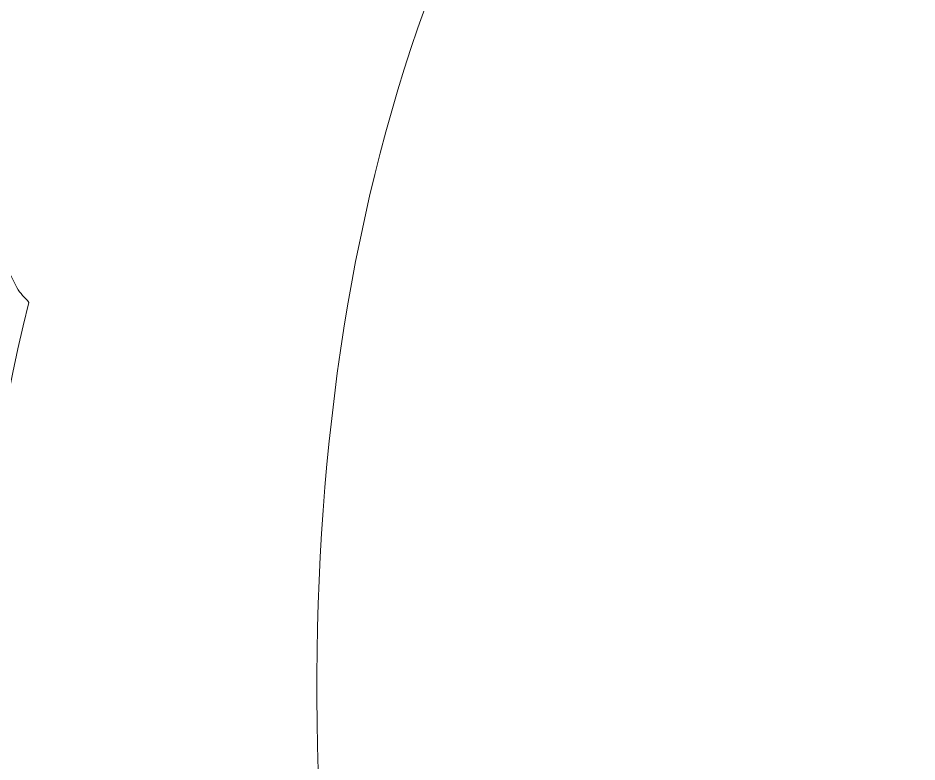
# Model space of a CAD drawing. Extents: x -864 to 2539, y -2536 to -44.
# Drawn here: x 180.14 to 197.06, y -1628.63 to -1614.63 of the extents above; entities that cross this region are included whole.
import ezdxf

# ---------------------------------------------------------------- set-up
doc = ezdxf.new("R2010")
doc.units = 0
doc.header["$MEASUREMENT"] = 0
doc.layers.add('Layer 1', color=7, linetype='Continuous', lineweight=0)

msp = doc.modelspace()

# ---------------------------------------------------------------- linework, layer by layer
at = {"layer": 'Layer 1'}
for points, knots in [([(400.335, -1837.95), (393.005, -1823.77), (382.675, -1811.89), (369.615, -1802.63), (356.675, -1793.44), (340.765, -1785.53), (322.335, -1779.11), (304.045, -1772.75), (283.315, -1766.84), (260.755, -1761.56), (242.825, -1757.03), (229.785, -1753.54), (221.995, -1751.18), (214.325, -1748.87), (206.625, -1745.61), (199.125, -1741.5), (191.745, -1737.46), (185.885, -1732.58), (181.705, -1727), (177.615, -1721.55), (175.535, -1714.96), (175.535, -1707.41), (175.535, -1695.03), (181.575, -1684.69), (193.985, -1675.8), (206.445, -1666.88), (223.125, -1662.36), (243.575, -1662.36), (265.605, -1662.36), (281.745, -1666.48), (291.535, -1674.62), (301.485, -1682.87), (310.145, -1694.57), (317.315, -1709.45), (323.035, -1720.16), (328.455, -1728.01), (333.425, -1732.79), (338.615, -1737.79), (346.215, -1740.33), (356.015, -1740.33), (366.785, -1740.33), (375.895, -1736.19), (383.095, -1728.02), (390.235, -1719.93), (393.855, -1710.7), (393.855, -1700.57), (393.855, -1689.74), (391.025, -1678.49), (385.435, -1667.13), (379.865, -1655.81), (370.955, -1644.88), (358.955, -1634.62), (346.965, -1624.39), (331.695, -1616.07), (313.565, -1609.9), (295.475, -1603.75), (273.765, -1600.63), (249.045, -1600.63), (218.115, -1600.63), (190.795, -1605.33), (167.865, -1614.59), (144.815, -1623.91), (126.935, -1637.44), (114.725, -1654.83), (102.505, -1672.24), (96.305, -1692.42), (96.305, -1714.8), (96.305, -1738.29), (102.185, -1758.24), (113.785, -1774.11), (125.335, -1789.91), (141.145, -1802.55), (160.795, -1811.68), (180.265, -1820.73), (204.735, -1828.74), (233.555, -1835.48), (254.915, -1840.37), (272.195, -1845.04), (284.925, -1849.38), (297.415, -1853.63), (307.735, -1859.86), (315.595, -1867.9), (323.295, -1875.77), (327.205, -1886.21), (327.205, -1898.91), (327.205, -1914.95), (319.875, -1928.54), (305.435, -1939.31), (290.815, -1950.21), (271.475, -1955.73), (247.955, -1955.73), (230.845, -1955.73), (216.885, -1953), (206.465, -1947.61), (196.045, -1942.23), (187.865, -1935.31), (182.155, -1927.05), (176.335, -1918.64), (170.845, -1908), (165.825, -1895.45), (161.535, -1884.46), (156.255, -1876.02), (150.135, -1870.36), (143.855, -1864.56), (136.075, -1861.62), (127.035, -1861.62), (115.945, -1861.62), (106.675, -1865.37), (99.475, -1872.76), (92.285, -1880.14), (88.645, -1889.12), (88.645, -1899.46), (88.645, -1916.73), (94.505, -1934.72), (106.055, -1952.92), (117.565, -1971.07), (132.755, -1985.79), (151.195, -1996.67), (177.095, -2011.73), (210.385, -2019.37), (250.135, -2019.37), (283.285, -2019.37), (312.375, -2013.79), (336.595, -2002.78), (360.915, -1991.73), (379.655, -1976.2), (392.305, -1956.63), (404.945, -1937.06), (411.355, -1914.69), (411.355, -1890.16), (411.355, -1869.69), (407.645, -1852.12), (400.335, -1837.95)], [0, 0, 0, 0, 1, 1, 1, 2, 2, 2, 3, 3, 3, 4, 4, 4, 5, 5, 5, 6, 6, 6, 7, 7, 7, 8, 8, 8, 9, 9, 9, 10, 10, 10, 11, 11, 11, 12, 12, 12, 13, 13, 13, 14, 14, 14, 15, 15, 15, 16, 16, 16, 17, 17, 17, 18, 18, 18, 19, 19, 19, 20, 20, 20, 21, 21, 21, 22, 22, 22, 23, 23, 23, 24, 24, 24, 25, 25, 25, 26, 26, 26, 27, 27, 27, 28, 28, 28, 29, 29, 29, 30, 30, 30, 31, 31, 31, 32, 32, 32, 33, 33, 33, 34, 34, 34, 35, 35, 35, 36, 36, 36, 37, 37, 37, 38, 38, 38, 39, 39, 39, 40, 40, 40, 41, 41, 41, 42, 42, 42, 43, 43, 43, 44, 44, 44, 44]), ([(238.749, -1654.412), (238.596, -1655.77), (238.423, -1657.124), (238.241, -1658.476), (234.71, -1658.615), (231.286, -1658.884), (227.984, -1659.3), (229.188, -1652.087), (231.208, -1644.922), (234.057, -1637.897), (235.393, -1634.601), (230.059, -1633.182), (228.741, -1636.432), (225.586, -1644.215), (223.46, -1652.174), (222.277, -1660.187), (221.448, -1660.338), (220.629, -1660.502), (219.816, -1660.672), (216.604, -1648.867), (216.965, -1636.681), (220.825, -1624.708), (221.918, -1621.315), (216.595, -1619.874), (215.509, -1623.243), (214.433, -1626.581), (213.684, -1629.928), (213.123, -1633.274), (209.976, -1627.081), (208.776, -1620.481), (209.446, -1613.484), (209.679, -1611.051), (207.165, -1610.347), (205.449, -1611.258), (205.449, -1611.258), (205.437, -1611.214), (205.437, -1611.214), (203.499, -1611.288), (201.685, -1613.197), (203.101, -1615.184), (207.18, -1620.909), (209.441, -1627.224), (209.812, -1634.161), (207.652, -1631.544), (205.331, -1629.02), (202.73, -1626.667), (200.105, -1624.292), (196.215, -1628.202), (198.859, -1630.594), (208.16, -1639.008), (214.555, -1649.346), (217.686, -1661.133), (216.823, -1661.335), (215.974, -1661.554), (215.13, -1661.778), (210.148, -1655.534), (204.397, -1649.796), (197.865, -1644.705), (195.099, -1642.55), (191.189, -1646.446), (193.994, -1648.632), (199.755, -1653.122), (204.911, -1658.11), (209.438, -1663.517), (206.088, -1664.671), (202.902, -1666.012), (199.896, -1667.552), (199.322, -1666.799), (198.751, -1666.043), (198.189, -1665.281), (188.362, -1651.959), (181.46, -1627.139), (188.894, -1611.841), (199.549, -1609.005), (210.967, -1607), (223.096, -1605.838), (235.081, -1616.661), (240.461, -1639.184), (238.749, -1654.412)], [0, 0, 0, 0, 1, 1, 1, 2, 2, 2, 3, 3, 3, 4, 4, 4, 5, 5, 5, 6, 6, 6, 7, 7, 7, 8, 8, 8, 9, 9, 9, 10, 10, 10, 11, 11, 11, 12, 12, 12, 13, 13, 13, 14, 14, 14, 15, 15, 15, 16, 16, 16, 17, 17, 17, 18, 18, 18, 19, 19, 19, 20, 20, 20, 21, 21, 21, 22, 22, 22, 23, 23, 23, 24, 24, 24, 25, 25, 25, 26, 26, 26, 26]), ([(180.117, -1619.7), (180.18, -1619.823), (180.272, -1619.88), (180.343, -1619.984), (179.198, -1624.628), (178.87, -1629.555), (179.553, -1634.521), (181.442, -1648.256), (187.617, -1659.603), (195.264, -1670.173), (194.035, -1670.933), (192.827, -1671.717), (191.665, -1672.55), (189.659, -1673.985), (187.82, -1675.476), (186.112, -1677.008), (180.165, -1667.273), (174.15, -1657.654), (170.54, -1646.707), (167.64, -1637.915), (165.528, -1629.722), (160.653, -1622.157), (163.468, -1620.801), (166.367, -1619.511), (169.365, -1618.3), (172.115, -1617.189), (174.933, -1616.147), (177.812, -1615.17), (178.61, -1616.717), (179.375, -1618.239), (180.117, -1619.7)], [0, 0, 0, 0, 1, 1, 1, 2, 2, 2, 3, 3, 3, 4, 4, 4, 5, 5, 5, 6, 6, 6, 7, 7, 7, 8, 8, 8, 9, 9, 9, 10, 10, 10, 10])]:
    msp.add_open_spline(points, degree=3, knots=knots, dxfattribs=at)

doc.saveas('drawing.dxf')
